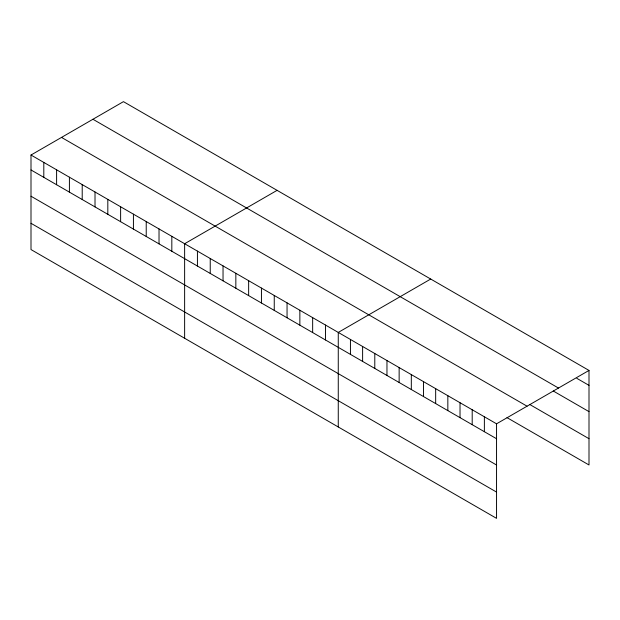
<?xml version="1.0" encoding="UTF-8"?>
<svg xmlns="http://www.w3.org/2000/svg" width="620" height="620" viewBox="0 0 620 620"><rect width="100%" height="100%" fill="white"/><g stroke="black" fill="none" stroke-linecap="round" stroke-linejoin="round"><path stroke-width="0.93" d="M31 155.031L496.55 423.809L496.55 518.351L31 249.565L31 155.031L123.45 101.649L589 370.435L589 464.969L507.013 417.64M277.086 190.348L184.628 243.73L184.628 338.264M430.714 279.047L338.264 332.421L338.264 426.963M496.55 423.809L589 370.435M576.825 378.332L589 385.361M92.946 119.265L558.488 388.05M553.28 391.011L589 411.634M529.744 404.488L589 438.696M61.512 137.415L527.054 406.193M31 169.958L496.55 438.735M31 196.222L496.55 465.008M31 223.293L496.55 492.079M484.375 416.779L484.375 431.706M472.2 409.75L472.2 424.677M460.025 402.721L460.025 417.647M447.841 395.692L447.841 410.618M435.666 388.663L435.666 403.589M423.491 381.633L423.491 396.56M411.316 374.604L411.316 389.531M399.14 367.575L399.14 382.501M386.965 360.546L386.965 375.472M374.79 353.516L374.79 368.443M362.615 346.487L362.615 361.406M350.44 339.458L350.44 354.377M325.461 325.035L325.461 339.962M312.658 317.642L312.658 332.568M299.855 310.248L299.855 325.175M287.052 302.854L287.052 317.781M274.249 295.469L274.249 310.395M261.446 288.075L261.446 303.002M248.643 280.682L248.643 295.608M235.84 273.296L235.84 288.215M223.037 265.903L223.037 280.829M210.234 258.509L210.234 273.435M197.431 251.115L197.431 266.042M171.825 236.336L171.825 251.263M159.022 228.943L159.022 243.869M146.227 221.549L146.227 236.476M133.424 214.163L133.424 229.082M120.621 206.77L120.621 221.697M107.818 199.376L107.818 214.303M95.015 191.983L95.015 206.91M82.212 184.597L82.212 199.516M69.409 177.204L69.409 192.13M56.606 169.81L56.606 184.737M43.803 162.417L43.803 177.343"/></g></svg>
